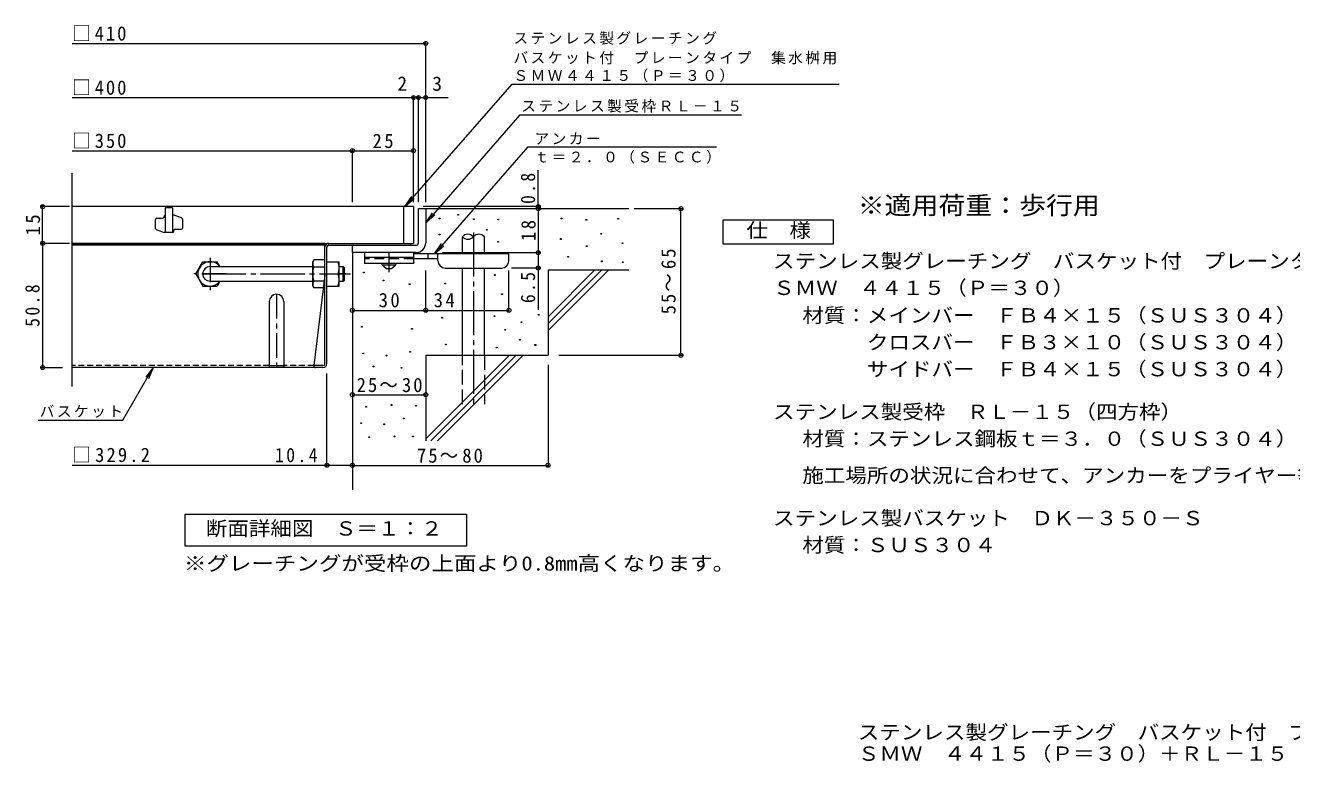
# Model space of a CAD drawing. Units: millimetres on the paper, enlarged 4 times, with parts at other scales. Extents: x -826 to 1063, y -779 to 732.
# Drawn here: x -826 to 209, y -779 to -175 of the extents above; entities that cross this region are included whole.
import ezdxf
from ezdxf.enums import TextEntityAlignment as Align

# ---------------------------------------------------------------- set-up
doc = ezdxf.new("R2010")
doc.units = ezdxf.units.MM
doc.header["$LTSCALE"] = 4
doc.header["$PDMODE"] = 32
doc.header["$PDSIZE"] = 3.2
for name, pattern in [('CHAIN1', [8, 5, -1, 1, -1]), ('CHAIN2', [12, 9, -1, 1, -1]), ('DASHED1', [1.8, 1.2, -0.6]), ('DASHED2', [3, 2, -1]), ('DASHED3', [4, 3, -1])]:
    doc.linetypes.add(name, pattern=pattern)
for name, color, linetype, lineweight in [('D-0_芯', 7, 'Continuous', 9), ('D-1_躯体', 2, 'Continuous', 9), ('D-2_仕上', 3, 'Continuous', 9), ('D-4_その他', 7, 'Continuous', 9), ('D-5_文字', 7, 'Continuous', 9), ('D-6_寸法', 6, 'Continuous', 9), ('D-7_ハッチ', 2, 'Continuous', 9), ('D-8_記号', 2, 'Continuous', 9), ('D-9_0-HOJO', 2, 'Continuous', 9), ('D-B_7-WAKU-T', 2, 'Continuous', 9)]:
    doc.layers.add(name, color=color, linetype=linetype, lineweight=lineweight)
doc.layers.add('F-5_F-5ﾚｲﾔ', color=2, linetype='Continuous')
doc.styles.add('ＭＳ ゴシック', font='')
doc.styles.get('ＭＳ ゴシック').set_extended_font_data('MS Gothic')

msp = doc.modelspace()

# ---------------------------------------------------------------- linework, layer by layer
at = {"layer": 'D-0_芯'}
for points in [[(-472.863, -330.884), (-472.863, -330.284), (-472.264, -330.284), (-472.264, -330.884)], [(-488.219, -333.78), (-488.219, -333.18), (-487.619, -333.18), (-487.619, -333.78)], [(-460.01, -334.32), (-460.01, -333.72), (-459.41, -333.72), (-459.41, -334.32)], [(-440.034, -334.592), (-440.034, -333.992), (-439.434, -333.992), (-439.434, -334.592)], [(-388.331, -333.78), (-388.331, -333.18), (-387.731, -333.18), (-387.731, -333.78)], [(-368.029, -334.863), (-368.029, -334.263), (-367.428, -334.263), (-367.428, -334.863)], [(-342.041, -334.051), (-342.041, -333.45), (-341.441, -333.45), (-341.441, -334.051)], [(-488.155, -346.847), (-488.155, -346.247), (-487.555, -346.247), (-487.555, -346.847)], [(-449.509, -342.984), (-449.509, -342.384), (-448.909, -342.384), (-448.909, -342.984)], [(-388.872, -350.563), (-388.872, -349.963), (-388.272, -349.963), (-388.272, -350.563)], [(-355.951, -346.35), (-355.951, -345.75), (-355.351, -345.75), (-355.351, -346.35)], [(-440.058, -352.96), (-440.058, -352.359), (-439.458, -352.359), (-439.458, -352.96)], [(-367.758, -356.519), (-367.758, -355.918), (-367.158, -355.918), (-367.158, -356.519)], [(-338.531, -354.021), (-338.531, -353.421), (-337.931, -353.421), (-337.931, -354.021)], [(-382.891, -365.085), (-382.891, -364.485), (-382.291, -364.485), (-382.291, -365.085)], [(-355.436, -368.822), (-355.436, -368.222), (-354.837, -368.222), (-354.837, -368.822)], [(-338.269, -369.416), (-338.269, -368.815), (-337.669, -368.815), (-337.669, -369.416)], [(-549.955, -378.02), (-549.955, -377.42), (-549.355, -377.42), (-549.355, -378.02)], [(-442.86, -380.017), (-442.86, -379.417), (-442.26, -379.417), (-442.26, -380.017)], [(-533.814, -384.568), (-533.814, -383.968), (-533.215, -383.968), (-533.215, -384.568)], [(-512.497, -387.461), (-512.497, -386.861), (-511.897, -386.861), (-511.897, -387.461)], [(-483.457, -386.992), (-483.457, -386.392), (-482.858, -386.392), (-482.858, -386.992)], [(-436.987, -395.759), (-436.987, -395.158), (-436.387, -395.158), (-436.387, -395.759)], [(-443.176, -413.651), (-443.176, -413.051), (-442.576, -413.051), (-442.576, -413.651)], [(-407.025, -412.621), (-407.025, -412.021), (-406.425, -412.021), (-406.425, -412.621)], [(-551.53, -422.486), (-551.53, -421.886), (-550.93, -421.886), (-550.93, -422.486)], [(-510.617, -424.144), (-510.617, -423.544), (-510.017, -423.544), (-510.017, -424.144)], [(-485.956, -414.905), (-485.956, -414.304), (-485.355, -414.304), (-485.355, -414.905)], [(-434.391, -424.885), (-434.391, -424.285), (-433.791, -424.285), (-433.791, -424.885)], [(-421.121, -418.607), (-421.121, -418.007), (-420.521, -418.007), (-420.521, -418.607)], [(-422.475, -432.954), (-422.475, -432.354), (-421.875, -432.354), (-421.875, -432.954)], [(-550.564, -444.257), (-550.564, -443.657), (-549.964, -443.657), (-549.964, -444.257)], [(-531.554, -445.811), (-531.554, -445.211), (-530.955, -445.211), (-530.955, -445.811)], [(-512.04, -442.838), (-512.04, -442.238), (-511.44, -442.238), (-511.44, -442.838)], [(-482.908, -436.95), (-482.908, -436.35), (-482.308, -436.35), (-482.308, -436.95)], [(-441.19, -439.367), (-441.19, -438.767), (-440.589, -438.767), (-440.589, -439.367)], [(-409.732, -437.254), (-409.732, -436.654), (-409.132, -436.654), (-409.132, -437.254)], [(-541.99, -454.889), (-541.99, -454.289), (-541.39, -454.289), (-541.39, -454.889)], [(-519.183, -455.918), (-519.183, -455.317), (-518.583, -455.317), (-518.583, -455.918)], [(-527.266, -486.325), (-527.266, -485.724), (-526.667, -485.724), (-526.667, -486.325)], [(-507.319, -487.086), (-507.319, -486.486), (-506.719, -486.486), (-506.719, -487.086)], [(-547.975, -487.847), (-547.975, -487.247), (-547.375, -487.247), (-547.375, -487.847)], [(-517.217, -497.44), (-517.217, -496.84), (-516.617, -496.84), (-516.617, -497.44)], [(-552.238, -501.247), (-552.238, -500.647), (-551.638, -500.647), (-551.638, -501.247)], [(-533.357, -502.16), (-533.357, -501.56), (-532.757, -501.56), (-532.757, -502.16)], [(-545.691, -512.667), (-545.691, -512.067), (-545.091, -512.067), (-545.091, -512.667)], [(-524.982, -512.058), (-524.982, -511.458), (-524.382, -511.458), (-524.382, -512.058)], [(-509.756, -512.058), (-509.756, -511.458), (-509.156, -511.458), (-509.156, -512.058)]]:
    msp.add_lwpolyline(points, close=True, dxfattribs=at)
at = {"layer": 'D-1_躯体'}
for p, q in [((-505.069, -325.4), (-499.069, -325.4)), ((-505.069, -353.4), (-505.069, -325.4)), ((-499.069, -325.4), (-499.069, -353.4)), ((-507.069, -361.4), (-559.073, -361.4)), ((-559.072, -355.4), (-507.069, -355.4)), ((-559.069, -361.4), (-559.069, -355.4))]:
    msp.add_line(p, q, dxfattribs=at)
at = {"layer": 'D-1_躯体', "color": 3}
for p, q in [((-569.876, -372.8), (-566.476, -372.8)), ((-566.476, -372.8), (-565.476, -373.8)), ((-566.476, -384.8), (-566.476, -372.8)), ((-565.476, -383.8), (-565.476, -373.8)), ((-569.876, -384.8), (-566.476, -384.8)), ((-566.476, -384.8), (-565.476, -383.8))]:
    msp.add_line(p, q, dxfattribs=at)
at = {"layer": 'D-1_躯体'}
for centre, radius, start, end in [((-507.069, -353.4), 8, 270, 0.00024), ((-507.069, -353.4), 2, 270, 0.0002), ((-507.07, -353.401), 2, 270.02448, 0.01074)]:
    msp.add_arc(centre, radius, start, end, dxfattribs=at)
at = {"layer": 'D-2_仕上'}
for p, q in [((-788.136, -470.791), (-788.136, -296.321)), ((-509.069, -323.8), (-788.136, -323.8)), ((-712.069, -324.8), (-712.069, -344.8)), ((-706.069, -324.8), (-712.069, -324.8)), ((-706.069, -324.8), (-706.069, -344.8)), ((-705.069, -330.8), (-706.069, -330.8)), ((-698.733, -333.064), (-705.069, -330.8)), ((-517.069, -353.8), (-517.069, -323.8)), ((-509.069, -323.8), (-509.069, -353.8)), ((-720.069, -341.595), (-720.069, -334.3)), ((-719.069, -333.3), (-714.069, -333.3)), ((-713.069, -332.3), (-713.069, -331.801)), ((-698.069, -334.005), (-698.069, -341.3)), ((-719.405, -342.538), (-713.069, -344.8)), ((-706.069, -344.8), (-713.069, -344.8)), ((-705.069, -343.8), (-705.069, -343.301)), ((-704.069, -342.3), (-699.069, -342.3)), ((-788.136, -353.8), (-509.069, -353.8))]:
    msp.add_line(p, q, dxfattribs=at)
for centre, start, end in [((-712.069, -331.801), 90, 180), ((-719.069, -334.3), 90, 180), ((-719.069, -341.595), 180, 250.34616), ((-714.069, -332.3), 270, 0), ((-699.069, -341.3), 270, 0), ((-699.069, -334.005), 0, 70.34616), ((-706.069, -343.8), 270, 0), ((-704.069, -343.301), 90, 180)]:
    msp.add_arc(centre, 1, start, end, dxfattribs=at)
at = {"layer": 'D-4_その他'}
for p, q in [((-788.136, -190.253), (-499.069, -190.253)), ((-499.069, -320.218), (-499.069, -189.053)), ((-788.136, -234.532), (-480.795, -234.532)), ((-509.069, -320.218), (-509.069, -233.332)), ((-505.069, -320.218), (-505.069, -233.332)), ((-559.069, -320.218), (-559.069, -276.832)), ((-407.087, -325.4), (-407.087, -293.841)), ((-790.276, -323.8), (-813.497, -323.8)), ((-812.297, -353.8), (-812.297, -323.8)), ((-405.887, -323.8), (-501.069, -323.8)), ((-407.087, -325.4), (-407.087, -361.4)), ((-328.657, -325.4), (-289.195, -325.4)), ((-290.395, -445.4), (-290.395, -325.4)), ((-790.276, -353.8), (-813.497, -353.8)), ((-812.297, -353.8), (-812.297, -455.4)), ((-485.468, -361.4), (-405.886, -361.4)), ((-407.087, -361.4), (-407.087, -408.1)), ((-499.069, -409.841), (-499.069, -376)), ((-431.069, -409.841), (-431.069, -376)), ((-405.887, -374), (-429.069, -374)), ((-813.497, -455.4), (-796.136, -455.4)), ((-721.891, -455.4), (-725.718, -464.639)), ((-399.069, -453.058), (-399.069, -536.6)), ((-390.174, -445.4), (-289.195, -445.4)), ((-579.876, -536.6), (-579.876, -460.2)), ((-559.069, -477.648), (-499.069, -477.648)), ((-579.876, -535.4), (-788.136, -535.4)), ((-559.069, -535.4), (-579.876, -535.4)), ((-559.069, -535.4), (-399.069, -535.4))]:
    msp.add_line(p, q, dxfattribs=at)
for points in [[(-788.136, -278.033), (-559.069, -278.033), (-509.069, -278.033)], [(-559.069, -408.641), (-499.069, -408.641), (-431.069, -408.641)], [(-815.969, -498.407), (-746.721, -498.407), (-721.891, -455.4), (-727.979, -463.334)]]:
    msp.add_lwpolyline(points, dxfattribs=at)
for p in [(-499.069, -190.253), (-509.069, -234.532), (-505.069, -234.532), (-499.069, -234.532), (-559.069, -278.033), (-509.069, -278.033), (-812.297, -323.8), (-407.087, -323.8), (-407.087, -325.4), (-290.395, -325.4), (-812.297, -353.8), (-407.087, -361.4), (-407.087, -374), (-559.069, -408.641), (-499.069, -408.641), (-431.069, -408.641), (-290.395, -445.4), (-812.297, -455.4), (-559.069, -477.648), (-499.069, -477.648), (-579.876, -535.4), (-559.069, -535.4), (-399.069, -535.4)]:
    msp.add_point(p, dxfattribs=at)
at = {"layer": 'D-5_文字'}
for p, q in [((-428.721, -223.472), (-516.044, -323.8)), ((-428.721, -223.472), (-160.972, -223.472)), ((-422.177, -248.767), (-240.846, -248.767)), ((-415.633, -274.863), (-491.821, -362.4)), ((-415.633, -274.863), (-261.417, -274.863)), ((-516.044, -323.8), (-510.519, -315.465)), ((-516.044, -323.8), (-508.55, -317.179)), ((-499.069, -337.112), (-491.576, -330.491)), ((-165.866, -334.487), (-165.866, -354.487)), ((-491.821, -362.4), (-486.297, -354.064)), ((-491.821, -362.4), (-484.328, -355.778)), ((-695.867, -575.4), (-465.867, -575.4)), ((-695.867, -601.4), (-695.867, -575.4)), ((-465.867, -575.4), (-465.867, -601.4)), ((-465.867, -601.4), (-695.867, -601.4))]:
    msp.add_line(p, q, dxfattribs=at)
for points in [[(-422.177, -248.767), (-499.069, -337.112), (-493.545, -328.777)], [(-165.866, -354.487), (-255.866, -354.487), (-255.866, -334.487), (-165.866, -334.487)]]:
    msp.add_lwpolyline(points, dxfattribs=at)
at = {"layer": 'D-6_寸法'}
for p, q in [((-499.069, -325.4), (-333.069, -325.4)), ((-469.069, -362.4), (-469.069, -348.4)), ((-451.069, -362.4), (-451.069, -348.4)), ((-559.069, -361.4), (-559.069, -555.4)), ((-469.069, -445.4), (-469.069, -374)), ((-451.069, -445.4), (-451.069, -374)), ((-399.069, -375.4), (-333.069, -375.4)), ((-399.069, -375.4), (-399.069, -445.4)), ((-399.069, -413.804), (-360.665, -375.4)), ((-399.069, -419.46), (-355.008, -375.4)), ((-399.069, -425.117), (-349.352, -375.4)), ((-499.069, -445.4), (-499.069, -515.4)), ((-499.069, -445.4), (-399.069, -445.4)), ((-499.069, -513.803), (-430.665, -445.4)), ((-495.009, -515.4), (-425.009, -445.4)), ((-489.353, -515.4), (-419.353, -445.4))]:
    msp.add_line(p, q, dxfattribs=at)
at = {"layer": 'D-6_寸法', "linetype": 'CHAIN2'}
msp.add_line((-460.069, -345.014), (-460.069, -485.4), dxfattribs=at)
at = {"layer": 'D-6_寸法', "linetype": 'DASHED3'}
for p, q in [((-469.069, -485.4), (-469.069, -445.4)), ((-451.069, -445.4), (-451.069, -485.4))]:
    msp.add_line(p, q, dxfattribs=at)
at = {"layer": 'D-6_寸法'}
for centre, start, end in [((-464.569, -352.462), 42.07146, 137.92854), ((-464.569, -344.338), 222.07146, 317.92854), ((-455.569, -352.462), 42.07146, 137.92854)]:
    msp.add_arc(centre, 6.062, start, end, dxfattribs=at)
at = {"layer": 'D-7_ハッチ'}
for p, q in [((-581.476, -353.8), (-788.136, -353.8)), ((-581.476, -355.4), (-788.136, -355.4)), ((-706.938, -353.8), (-706.938, -355.4)), ((-666.938, -353.8), (-666.938, -355.4)), ((-581.476, -452.467), (-581.476, -353.8)), ((-579.876, -452.2), (-579.876, -356.734)), ((-578.543, -355.4), (-511.469, -355.4)), ((-578.276, -353.8), (-511.469, -353.8)), ((-511.469, -353.8), (-511.469, -355.4)), ((-581.476, -379.8), (-590.7, -453.8)), ((-583.076, -455.4), (-788.136, -455.4)), ((-582.809, -453.8), (-590.7, -453.8))]:
    msp.add_line(p, q, dxfattribs=at)
at = {"layer": 'D-7_ハッチ', "linetype": 'DASHED1'}
for p, q in [((-627.076, -453.8), (-788.136, -453.8)), ((-590.7, -453.8), (-615.076, -453.8))]:
    msp.add_line(p, q, dxfattribs=at)
at = {"layer": 'D-7_ハッチ'}
for centre, radius, start, end in [((-578.276, -357), 3.2, 90, 180), ((-578.543, -356.734), 1.333, 90, 180), ((-589.1, -453.8), 1.6, 180, 270), ((-583.076, -452.2), 3.2, 270, 0), ((-582.809, -452.467), 1.333, 270, 0)]:
    msp.add_arc(centre, radius, start, end, dxfattribs=at)
at = {"layer": 'D-8_記号', "linetype": 'CHAIN1'}
for p, q in [((-675.469, -365.608), (-675.469, -391.993)), ((-662.276, -378.8), (-688.662, -378.8)), ((-621.076, -395.4), (-621.076, -455.4))]:
    msp.add_line(p, q, dxfattribs=at)
at = {"layer": 'D-8_記号'}
for p, q in [((-627.076, -401.4), (-627.076, -455.4)), ((-615.076, -401.4), (-615.076, -455.4)), ((-627.076, -453.8), (-615.076, -453.8))]:
    msp.add_line(p, q, dxfattribs=at)
msp.add_arc((-621.076, -401.4), 6, 0, 180, dxfattribs=at)
at = {"layer": 'D-9_0-HOJO', "color": 3}
for p, q in [((-549.069, -361.4), (-549.069, -370.4)), ((-509.069, -361.4), (-549.069, -361.4)), ((-509.069, -361.4), (-509.069, -370.4)), ((-509.069, -365.4), (-549.069, -365.4)), ((-509.069, -370.4), (-549.069, -370.4))]:
    msp.add_line(p, q, dxfattribs=at)
at = {"layer": 'D-9_0-HOJO', "color": 4, "linetype": 'CHAIN1'}
msp.add_line((-529.069, -377.496), (-529.069, -361.4), dxfattribs=at)
at = {"layer": 'D-9_0-HOJO', "color": 4}
for p, q in [((-431.069, -362.4), (-509.069, -362.4)), ((-497.069, -366.4), (-497.069, -362.4)), ((-489.069, -368), (-489.069, -362.4)), ((-431.069, -368), (-431.069, -362.4)), ((-489.059, -366.4), (-509.069, -366.4)), ((-483.069, -374), (-437.069, -374))]:
    msp.add_line(p, q, dxfattribs=at)
at = {"layer": 'D-9_0-HOJO'}
for p, q in [((-579.876, -368.8), (-569.876, -368.8)), ((-569.876, -388.8), (-569.876, -368.8)), ((-534.569, -371.4), (-534.569, -370.4)), ((-534.569, -371.4), (-531.069, -374.399)), ((-534.569, -371.4), (-523.569, -371.4)), ((-527.069, -374.399), (-523.569, -371.4)), ((-523.569, -371.4), (-523.569, -370.4)), ((-579.876, -378.8), (-570.742, -378.8)), ((-531.069, -374.399), (-527.069, -374.399)), ((-579.876, -388.8), (-569.876, -388.8))]:
    msp.add_line(p, q, dxfattribs=at)
at = {"layer": 'D-9_0-HOJO', "color": 3, "linetype": 'DASHED2'}
msp.add_line((-509.069, -366.4), (-549.069, -366.4), dxfattribs=at)
at = {"layer": 'D-9_0-HOJO', "linetype": 'CHAIN1'}
msp.add_line((-564.503, -378.8), (-570.626, -378.8), dxfattribs=at)
at = {"layer": 'D-9_0-HOJO'}
for centre in [(-584.742, -373.8), (-584.742, -383.8)]:
    msp.add_arc(centre, 14.866, 340.34633, 19.65366, dxfattribs=at)
at = {"layer": 'D-9_0-HOJO', "color": 4}
for centre, start, end in [((-483.069, -368), 180, 270), ((-437.069, -368), 270, 0)]:
    msp.add_arc(centre, 6, start, end, dxfattribs=at)
at = {"layer": 'D-B_7-WAKU-T'}
for p, q in [((-667.442, -372.785), (-669.742, -368.8)), ((-591.476, -368.8), (-590.61, -367.3)), ((-591.476, -388.8), (-591.476, -368.8)), ((-581.476, -367.3), (-590.61, -367.3)), ((-686.969, -378.8), (-681.196, -388.8)), ((-590.61, -373.074), (-581.476, -373.074)), ((-681.196, -388.8), (-669.742, -388.8)), ((-667.433, -384.8), (-669.742, -388.8)), ((-591.476, -388.8), (-590.61, -390.3)), ((-590.61, -384.527), (-581.476, -384.527)), ((-581.476, -390.3), (-590.61, -390.3))]:
    msp.add_line(p, q, dxfattribs=at)
at = {"layer": 'D-B_7-WAKU-T', "color": 3, "linetype": 'CHAIN2'}
msp.add_line((-682.045, -378.8), (-560.467, -378.8), dxfattribs=at)
at = {"layer": 'D-B_7-WAKU-T', "color": 3}
for p, q in [((-675.469, -372.8), (-591.476, -372.8)), ((-675.469, -384.8), (-591.476, -384.8))]:
    msp.add_line(p, q, dxfattribs=at)
at = {"layer": 'D-B_7-WAKU-T'}
msp.add_lwpolyline([(-686.969, -378.8), (-681.196, -368.8), (-669.742, -368.8)], dxfattribs=at)
for centre, radius, start, end in [((-675.469, -378.8), 10, 36.87019, 323.12981), ((-584.912, -370.59), 6.579, 149.99998, 176.07924), ((-586.006, -370.12), 5.47, 180.2103, 212.68507), ((-572.111, -378.8), 19.365, 162.79973, 197.20026), ((-586.006, -387.481), 5.47, 147.31491, 179.78969), ((-584.912, -387.011), 6.579, 183.92075, 210)]:
    msp.add_arc(centre, radius, start, end, dxfattribs=at)
at = {"layer": 'D-B_7-WAKU-T', "color": 3}
msp.add_arc((-675.469, -378.8), 6, 90, 270, dxfattribs=at)

# ---------------------------------------------------------------- texts
at = {"layer": 'D-4_その他', "color": 2, "style": 'ＭＳ ゴシック'}
for s, p in [('2', (-522.247, -232.532)), ('3', (-493.748, -232.532))]:
    msp.add_text(s, height=11.73, dxfattribs=at).set_placement(p, align=Align.BOTTOM_LEFT)
for s, width, p in [('ステンレス製バスケット\u3000ＤＫ－３５０－Ｓ', 1.1, (-215.03, -587.954)), ('材質：ＳＵＳ３０４', 1.1, (-191.145, -609.954)), ('※グレーチングが受枠の上面より0.8mm高くなります。', 1.15, (-696.817, -624.986))]:
    msp.add_text(s, height=11.73, dxfattribs=dict(at, width=width)).set_placement(p, align=Align.BOTTOM_LEFT)
at = {"layer": 'D-4_その他', "color": 2, "char_height": 11.73, "attachment_point": 7, "style": 'ＭＳ ゴシック'}
for s, insert in [('\\T1.21;\\W0.95;□410', (-788.136, -188.253)), ('\\T1.21;\\W0.95;□400', (-788.136, -232.532)), ('\\T1.21;\\W0.95;□350', (-788.136, -276.033)), ('\\T1.27;\\W0.95;25', (-542.569, -276.033)), ('\\T1.27;\\W0.95;30', (-537.569, -406.241)), ('\\T1.27;\\W0.95;34', (-492.569, -406.241)), ('\\T1.22;\\W0.95;25～30', (-555.569, -475.648)), ('\\T1.23;\\W0.95;□329.2', (-788.136, -533)), ('\\T1.28;\\W0.9;10.4', (-622.308, -533)), ('\\T1.22;\\W0.95;75～80', (-506.216, -533.4))]:
    msp.add_mtext(s, dxfattribs=dict(at, insert=insert))
at = {"layer": 'D-4_その他', "color": 2, "char_height": 11.73, "attachment_point": 7, "rotation": 90, "style": 'ＭＳ ゴシック'}
for s, insert in [('\\T1.27;\\W0.9;0.8', (-409.487, -321.583)), ('\\T1.27;\\W0.95;15', (-814.297, -347.3)), ('\\T1.27;\\W0.95;18', (-409.087, -351.9)), ('\\T1.22;\\W0.95;55～65', (-294.607, -411.9)), ('\\T1.27;\\W0.9;6.5', (-409.487, -402.678)), ('\\T1.28;\\W0.9;50.8', (-814.697, -422.1))]:
    msp.add_mtext(s, dxfattribs=dict(at, insert=insert))
at = {"layer": 'D-4_その他', "insert": (-814.721, -496.504), "char_height": 8.798, "attachment_point": 7, "style": 'ＭＳ ゴシック'}
msp.add_mtext('\\T1.17;バスケット', dxfattribs=at)
at = {"layer": 'D-5_文字', "color": 3, "style": 'ＭＳ ゴシック', "width": 1.1}
msp.add_text('※適用荷重：歩行用', height=14.66, dxfattribs=at).set_placement((-145.866, -334.487), align=Align.BOTTOM_LEFT)
at = {"layer": 'D-5_文字', "color": 2, "style": 'ＭＳ ゴシック', "width": 1.1}
for s, p in [('仕\u3000様', (-236.866, -352.487)), ('ステンレス製グレーチング\u3000バスケット付\u3000プレーンタイプ\u3000集水桝用', (-215.03, -377.655)), ('ＳＭＷ\u3000４４１５（Ｐ＝３０）', (-215.03, -399.57)), ('材質：メインバー\u3000ＦＢ４×１５（ＳＵＳ３０４）', (-191.145, -422.093)), ('\u3000\u3000\u3000クロスバー\u3000ＦＢ３×１０（ＳＵＳ３０４）', (-191.145, -444.093)), ('\u3000\u3000\u3000サイドバー\u3000ＦＢ４×１５（ＳＵＳ３０４）', (-191.145, -466.093)), ('ステンレス製受枠\u3000ＲＬ－１５（四方枠）', (-215.03, -501.006)), ('材質：ステンレス鋼板ｔ＝３．０（ＳＵＳ３０４）', (-191.145, -523.006)), ('施工場所の状況に合わせて、アンカーをプライヤー等で折り曲げてご使用ください。', (-191.145, -553.041)), ('断面詳細図\u3000Ｓ＝１：２', (-678.867, -596.4))]:
    msp.add_text(s, height=11.73, dxfattribs=at).set_placement(p, align=Align.BOTTOM_LEFT)
at = {"layer": 'D-5_文字', "char_height": 8.798, "attachment_point": 7, "style": 'ＭＳ ゴシック'}
for s, insert in [('\\T1.17;ステンレス製グレーチング', (-427.34, -191.344)), ('\\T1.17;バスケット付\u3000プレーンタイプ\u3000集水桝用', (-427.34, -207.408)), ('\\T1.17;ＳＭＷ４４１５（Ｐ＝３０）', (-427.34, -222.063)), ('\\T1.17;ステンレス製受枠ＲＬ－１５', (-420.93, -246.864)), ('\\T1.17;アンカー', (-410.175, -273)), ('\\T1.17;ｔ＝２．０（ＳＥＣＣ）', (-410.175, -288.727))]:
    msp.add_mtext(s, dxfattribs=dict(at, insert=insert))
at = {"layer": 'F-5_F-5ﾚｲﾔ', "style": 'ＭＳ ゴシック', "width": 1.1}
for s, p in [('ステンレス製グレーチング\u3000バスケット付\u3000プレーンタイプ\u3000集水桝用', (-145.731, -763.143)), ('ＳＭＷ\u3000４４１５（Ｐ＝３０）＋ＲＬ－１５（四方枠）＋ＤＫ－３５０－Ｓ', (-145.731, -780.62))]:
    msp.add_text(s, height=11.73, dxfattribs=at).set_placement(p, align=Align.BOTTOM_LEFT)

doc.saveas('drawing.dxf')
